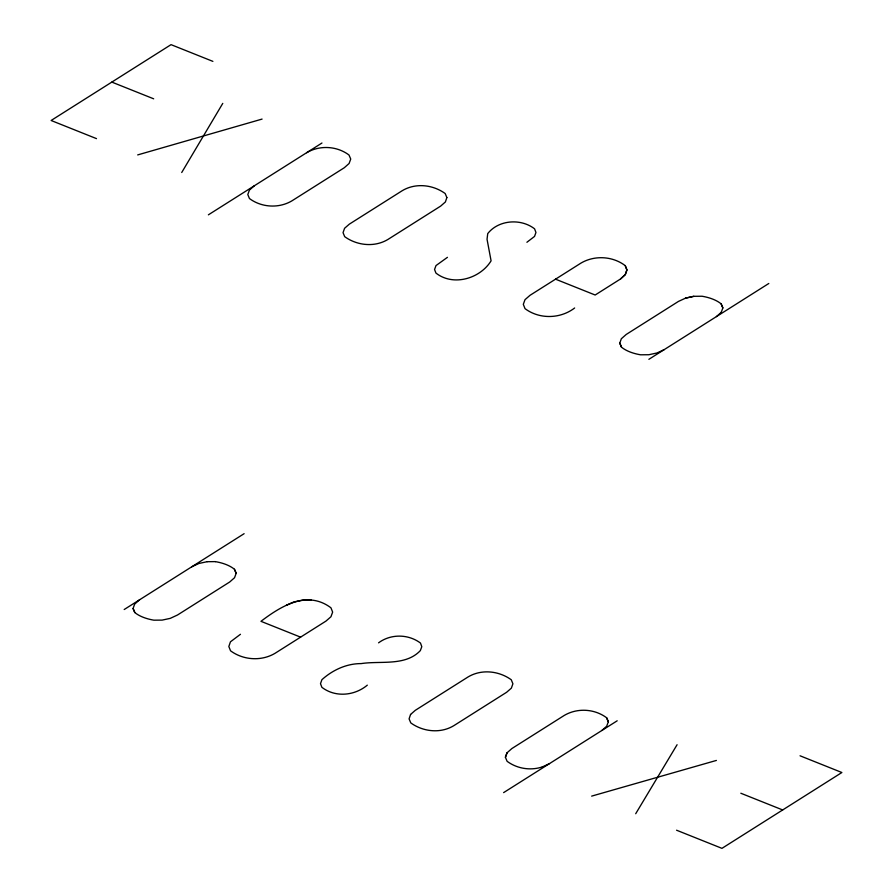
<?xml version="1.0" encoding="UTF-8"?>
<svg xmlns="http://www.w3.org/2000/svg" width="893" height="893" viewBox="0 0 893 893"><rect width="100%" height="100%" fill="white"/><g stroke="black" fill="none" stroke-linecap="round" stroke-linejoin="round"><path stroke-width="1.34" d="M215.358 561.63A48.49 24.613 -8.5 0 1 234.435 569.254L236.176 573.284L234.535 577.726L229.713 581.99L177.517 614.998L170.25 618.369L162.124 620.11L153.886 620.177A48.49 24.613 -8.5 0 1 134.821 612.553L133.09 608.513L134.631 604.137L139.542 599.817M664.213 349.621L656.947 352.992L648.82 354.733L640.582 354.8A48.49 24.613 -8.5 0 1 621.506 347.187L619.787 343.135L621.327 338.76L626.239 334.44L678.446 301.421L685.634 298.106L693.839 296.309L702.077 296.242A48.49 24.613 -8.5 0 1 721.153 303.866L722.872 307.906L721.231 312.349M542.319 766.931C530.498 770.849 517.114 768.717 507.112 761.316L505.405 757.264L507.012 752.844L511.845 748.568L564.209 715.46C577.258 707.725 594.548 708.707 606.66 717.793L608.312 721.801L606.682 726.232L601.86 730.496M505.405 757.264L507.023 752.832M181.726 172.505L222.77 103.376M635.704 813.724L677.084 744.717M555.502 279.163L595.162 295.014L620.512 278.984L625.245 274.586L626.875 269.909L625.234 265.634C612.62 256.068 594.504 255.063 580.885 263.145L530.018 295.315L525.006 299.68L523.309 304.334L525.017 308.632C539.461 319.493 560.402 318.935 574.645 307.985M620.512 278.984L625.334 274.62L626.964 269.943L625.234 265.634M254.271 185.822L249.426 190.097L247.796 194.529L249.448 198.536C261.582 207.589 278.862 208.594 291.911 200.858L344.274 167.75L349.096 163.486L350.726 159.054L348.996 155.014C336.895 145.916 319.649 145.001 306.623 152.714M716.409 316.613L721.254 312.327M208.382 214.833L321.96 143.014M447.438 257.329L436.007 265.567L434.556 269.485L435.929 273.057C453.309 286.742 480.211 278.571 491.083 260.834L487.042 239.257L487.734 233.598C498.562 219.79 520.865 218.216 534.572 228.82L535.945 232.459L534.539 236.422L526.903 242.271M124.194 609.517L244.124 533.679M648.876 359.321L768.806 283.483M240.451 634.287L230.45 641.821L228.831 646.51L230.55 650.807C243.309 660.228 261.381 661.445 275.077 653.285L325.934 621.115L330.946 616.75L332.642 612.096L330.935 607.798C307.147 589.927 281.161 606.023 260.957 621.316L300.606 637.155M378.565 642.837C390.754 633.74 408.38 633.952 420.491 643.072L421.797 646.688L420.335 650.617C405.322 666.446 380.407 660.586 361.174 663.599C346.573 663.544 332.609 670.029 321.904 679.696L320.498 683.658L321.871 687.297C335.299 697.701 354.61 695.814 367.313 685.154M503.619 792.616L617.197 720.796M191.727 566.809L198.938 563.472L207.154 561.686M542.297 766.942L549.496 763.604M286.307 605.287L293.752 601.971L302.459 600.118L311.099 599.962M137.689 154.913L262.084 119.082M591.657 796.121L716.398 760.434M685.612 298.117L693.816 296.32M207.12 561.697L215.38 561.619M212.891 61.371L171.043 44.65L51.113 120.488L96.5 138.627M111.826 82.1L153.674 98.81M800.05 755.791L841.887 772.512L721.957 848.35L676.57 830.211M740.833 793.241L782.67 809.951M721.131 303.877L722.85 307.918M234.435 569.254L236.154 573.295M619.787 343.135L621.506 347.187M133.09 608.513L134.821 612.553M606.66 717.793L608.312 721.801M446.868 197.554L445.395 201.952L440.673 206.093L387.808 239.525C374.457 247.495 357.066 245.608 344.687 236.667L343.046 232.649L344.586 228.284L349.33 224.154L402.196 190.722C415.491 182.708 432.826 184.583 445.172 193.524L446.868 197.554M410.568 714.467L409.083 718.865L410.791 722.906C423.126 731.836 440.472 733.722 453.756 725.708L506.621 692.276L511.365 688.146L512.906 683.77L511.265 679.763C498.886 670.822 481.494 668.935 468.155 676.905L415.278 710.337L410.568 714.467"/></g></svg>
